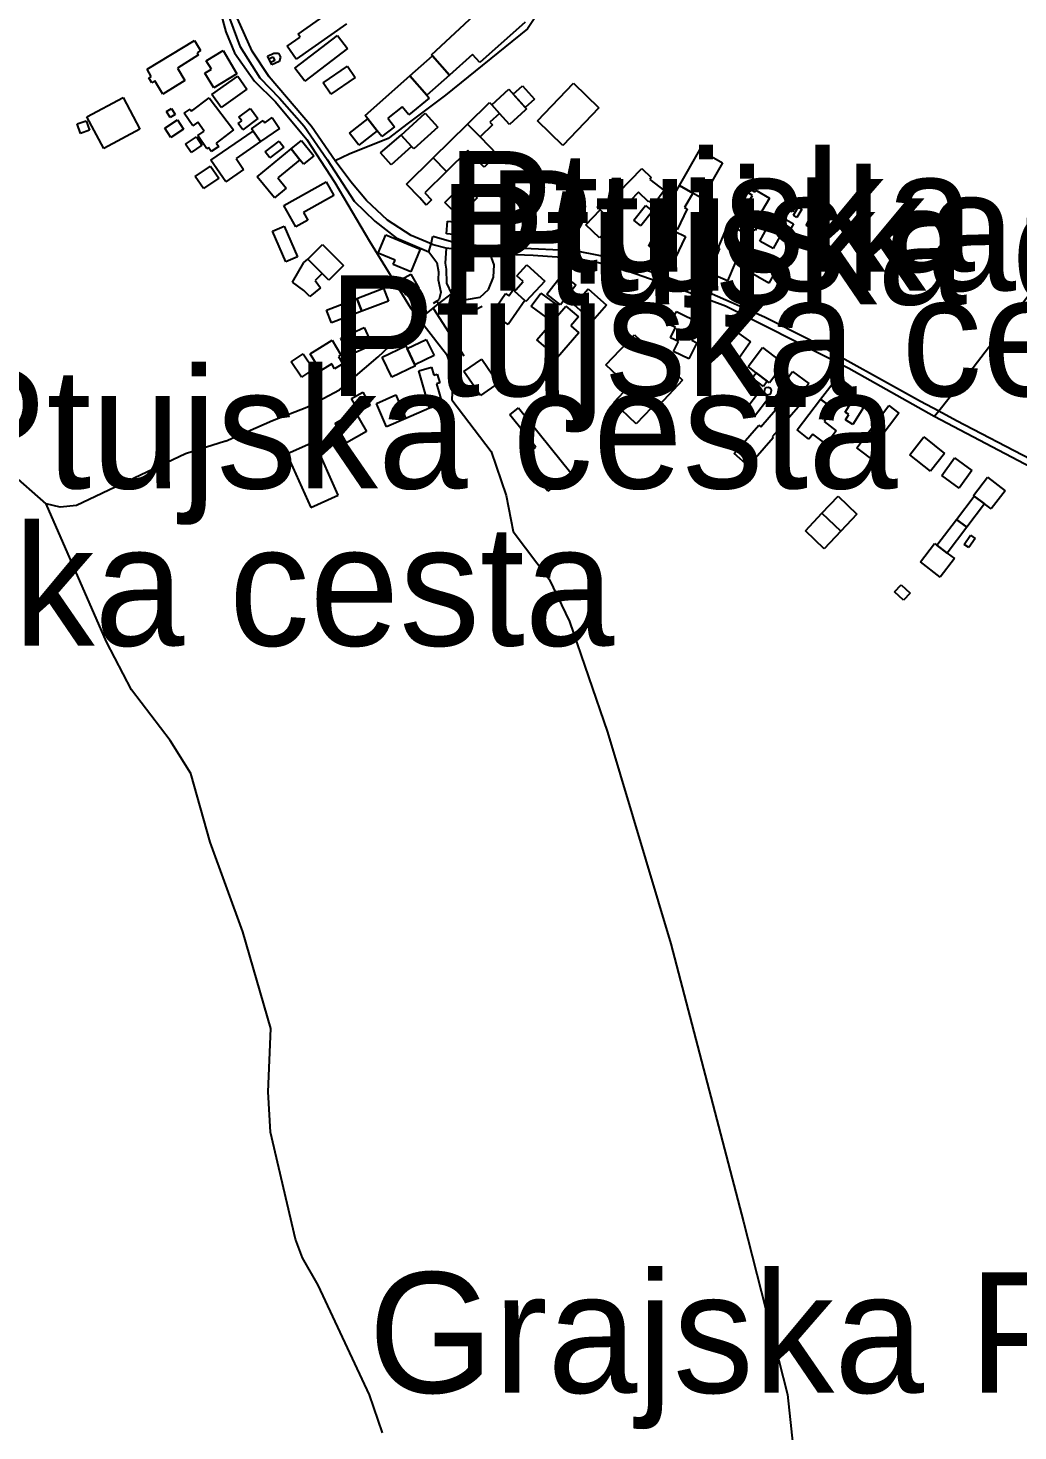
# Model space of a CAD drawing. Extents: x -8864 to 13231, y -7697 to 8949.
# Drawn here: x -344 to 165, y -4156 to -3434 of the extents above; entities that cross this region are included whole.
import ezdxf

# ---------------------------------------------------------------- set-up
doc = ezdxf.new("R2010")
doc.units = 0
for name, color, linetype in [('OSM_BUILDING_BARN', 9, 'CONTINUOUS'), ('OSM_BUILDING_FARM_AUXILIARY', 9, 'CONTINUOUS'), ('OSM_BUILDING_GARAGE', 9, 'CONTINUOUS'), ('OSM_BUILDING_HOUSE', 9, 'CONTINUOUS'), ('OSM_BUILDING_ROOF', 9, 'CONTINUOUS'), ('OSM_BUILDING_YES', 9, 'CONTINUOUS'), ('OSM_HIGHWAY_FOOTWAY', 8, 'CONTINUOUS'), ('OSM_HIGHWAY_RESIDENTIAL', 8, 'CONTINUOUS'), ('OSM_HIGHWAY_SECONDARY', 8, 'CONTINUOUS'), ('OSM_HIGHWAY_SERVICE', 8, 'CONTINUOUS'), ('OSM_HIGHWAY_TRACK', 8, 'CONTINUOUS'), ('OSM_HIGHWAY_UNCLASSIFIED', 8, 'CONTINUOUS'), ('OSM_LABELS', 8, 'CONTINUOUS'), ('OSM_WATERWAY_STREAM', 4, 'CONTINUOUS')]:
    doc.layers.add(name, color=color, linetype=linetype)

msp = doc.modelspace()

# ---------------------------------------------------------------- linework, layer by layer
at = {"layer": 'OSM_BUILDING_BARN'}
for p, q in [((-207.802473, -3564.809273), (-202.07506, -3554.79061)), ((-202.07506, -3554.79061), (-199.908138, -3552.978133)), ((-199.908138, -3552.978133), (-192.534478, -3560.383715)), ((-201.97552, -3569.056919), (-207.802473, -3564.809273)), ((-192.534478, -3560.383715), (-196.263421, -3564.064267)), ((-196.263421, -3564.064267), (-193.407372, -3567.744819)), ((-198.905075, -3572.281572), (-201.97552, -3569.056919)), ((-193.407372, -3567.744819), (-198.905075, -3572.281572)), ((-190.367555, -3579.231255), (-174.732025, -3573.226729)), ((-174.732025, -3573.226729), (-172.197569, -3579.853946)), ((-187.833099, -3585.847353), (-190.367555, -3579.231255)), ((-172.197569, -3579.853946), (-187.833099, -3585.847353)), ((41.255747, -3628.87979), (46.362945, -3623.008697)), ((46.362945, -3623.008697), (50.819301, -3626.411262)), ((50.819301, -3626.411262), (52.182242, -3624.576546)), ((51.791736, -3640.9222), (63.874433, -3625.110282)), ((52.182242, -3624.576546), (54.548245, -3626.633652)), ((63.874433, -3625.110282), (70.612565, -3630.269726)), ((-96.056672, -3633.116316), (-91.607973, -3629.53584)), ((-91.607973, -3629.53584), (-64.701385, -3663.027751)), ((33.055134, -3639.287635), (40.719759, -3630.492116)), ((40.229713, -3630.058456), (41.255747, -3628.87979)), ((40.719759, -3630.492116), (40.229713, -3630.058456)), ((46.676881, -3635.6738), (40.719759, -3630.492116)), ((40.719759, -3630.492116), (46.676881, -3635.6738)), ((54.548245, -3626.633652), (46.676881, -3635.6738)), ((70.612565, -3630.269726), (65.773361, -3636.607837)), ((-82.626349, -3649.840033), (-96.056672, -3633.116316)), ((19.372131, -3653.120284), (32.113327, -3638.475912)), ((32.113327, -3638.475912), (33.055134, -3639.287635)), ((46.676881, -3635.6738), (38.981628, -3644.524916)), ((65.773361, -3636.607837), (71.960192, -3641.344741)), ((39.548243, -3645.025293), (26.845332, -3659.625187)), ((38.981628, -3644.524916), (39.548243, -3645.025293)), ((57.909654, -3645.603506), (51.791736, -3640.9222)), ((59.900466, -3643.012665), (57.909654, -3645.603506)), ((66.707511, -3648.227707), (59.900466, -3643.012665)), ((71.960192, -3641.344741), (66.707511, -3648.227707)), ((82.496181, -3650.073543), (89.349168, -3641.055634)), ((89.349168, -3641.055634), (94.509964, -3644.980815)), ((94.509964, -3644.980815), (92.159275, -3648.072034)), ((-89.877498, -3655.666647), (-82.626349, -3649.840033)), ((26.845332, -3659.625187), (19.372131, -3653.120284)), ((92.243502, -3657.490244), (82.496181, -3650.073543)), ((92.159275, -3648.072034), (96.745799, -3651.563555)), ((96.745799, -3651.563555), (92.243502, -3657.490244)), ((-76.401234, -3672.434842), (-89.877498, -3655.666647)), ((-64.701385, -3663.027751), (-76.401234, -3672.434842))]:
    msp.add_line(p, q, dxfattribs=at)
at = {"layer": 'OSM_BUILDING_FARM_AUXILIARY'}
for p, q in [((-205.000023, -3437.246453), (-191.026055, -3427.394582)), ((-180.145502, -3431.84238), (-205.94183, -3450.044989)), ((-203.951018, -3438.725345), (-205.000023, -3437.246453)), ((-210.604924, -3443.417771), (-203.951018, -3438.725345)), ((-205.94183, -3450.044989), (-210.604924, -3443.417771))]:
    msp.add_line(p, q, dxfattribs=at)
at = {"layer": 'OSM_BUILDING_GARAGE'}
for p, q in [((-177.572761, -3624.810055), (-171.707523, -3621.518685)), ((-173.774904, -3631.592946), (-177.572761, -3624.810055)), ((-171.707523, -3621.518685), (-167.909666, -3628.301576)), ((-167.909666, -3628.301576), (-173.774904, -3631.592946))]:
    msp.add_line(p, q, dxfattribs=at)
at = {"layer": 'OSM_BUILDING_HOUSE'}
for p, q in [((-206.615643, -3454.692937), (-184.739683, -3437.835786)), ((-179.548259, -3444.574199), (-201.424218, -3461.431349)), ((-184.739683, -3437.835786), (-179.548259, -3444.574199)), ((-201.424218, -3461.431349), (-206.615643, -3454.692937)), ((-222.136318, -3482.758536), (-218.338462, -3480.123217)), ((-218.338462, -3480.123217), (-214.494664, -3485.660724)), ((-178.445655, -3488.140371), (-169.035241, -3480.70143)), ((-169.035241, -3480.70143), (-164.241978, -3486.872749)), ((-228.951021, -3485.860875), (-222.894358, -3481.668826)), ((-228.108754, -3487.0729), (-228.951021, -3485.860875)), ((-224.349182, -3492.499212), (-228.108754, -3487.0729)), ((-214.494664, -3485.660724), (-224.349182, -3492.499212)), ((-222.894358, -3481.668826), (-222.136318, -3482.758536)), ((-164.241978, -3486.872749), (-173.66005, -3494.278331)), ((-208.575827, -3496.235362), (-203.261891, -3491.88764)), ((-203.261891, -3491.88764), (-196.837694, -3499.749121)), ((-173.66005, -3494.278331), (-178.445655, -3488.140371)), ((-162.641672, -3498.325826), (-151.898945, -3489.152245)), ((-146.615636, -3495.001098), (-157.052085, -3504.508264)), ((-151.898945, -3489.152245), (-146.615636, -3495.001098)), ((-204.004617, -3501.828466), (-208.575827, -3496.235362)), ((-202.15163, -3504.096843), (-204.004617, -3501.828466)), ((-196.837694, -3499.749121), (-202.15163, -3504.096843)), ((-157.052085, -3504.508264), (-162.641672, -3498.325826)), ((-149.23432, -3514.393493), (-135.405834, -3500.816593)), ((-135.405834, -3500.816593), (-128.54519, -3507.855231)), ((-128.54519, -3507.855231), (-139.777963, -3518.885768)), ((-212.373683, -3525.346193), (-190.597264, -3513.125871)), ((-190.597264, -3513.125871), (-186.623298, -3520.208988)), ((-142.366019, -3521.432132), (-149.23432, -3514.393493)), ((-129.425742, -3523.87842), (-120.199094, -3514.371254)), ((-120.199094, -3514.371254), (-112.917317, -3521.498849)), ((-186.623298, -3520.208988), (-202.205229, -3528.960028)), ((-139.150092, -3525.212759), (-142.366019, -3521.432132)), ((-139.777963, -3518.885768), (-136.32467, -3522.432886)), ((-136.32467, -3522.432886), (-139.150092, -3525.212759)), ((-122.12865, -3530.994896), (-129.425742, -3523.87842)), ((-112.917317, -3521.498849), (-122.12865, -3530.994896)), ((-206.156225, -3536.421208), (-212.373683, -3525.346193)), ((-202.205229, -3528.960028), (-199.969394, -3532.951926)), ((-199.969394, -3532.951926), (-206.156225, -3536.421208)), ((-199.908138, -3552.978133), (-192.42728, -3545.472475)), ((-192.42728, -3545.472475), (-181.661582, -3556.280622)), ((-192.534478, -3560.383715), (-199.908138, -3552.978133)), ((-181.661582, -3556.280622), (-189.14244, -3563.786279)), ((-189.14244, -3563.786279), (-192.534478, -3560.383715)), ((-77.029105, -3571.069547), (-69.119456, -3560.895211)), ((-62.128644, -3566.343763), (-70.030636, -3576.518099)), ((-69.119456, -3560.895211), (-62.128644, -3566.343763)), ((-174.732025, -3573.226729), (-160.98011, -3567.94497)), ((-172.197569, -3579.853946), (-174.732025, -3573.226729)), ((-158.437996, -3574.572187), (-172.197569, -3579.853946)), ((-160.98011, -3567.94497), (-158.437996, -3574.572187)), ((-102.67995, -3577.240866), (-98.231251, -3570.735962)), ((-98.231251, -3570.735962), (-96.477805, -3571.936868)), ((-88.361419, -3574.271961), (-96.84534, -3586.692434)), ((-96.477805, -3571.936868), (-93.912721, -3568.189599)), ((-93.912721, -3568.189599), (-92.993885, -3568.81229)), ((-92.993885, -3568.81229), (-93.606442, -3569.490579)), ((-93.606442, -3569.490579), (-88.361419, -3574.271961)), ((-70.030636, -3576.518099), (-77.029105, -3571.069547)), ((-62.909655, -3576.429143), (-55.666162, -3568.300793)), ((-55.666162, -3568.300793), (-46.217463, -3576.718249)), ((-102.871374, -3582.567103), (-100.329261, -3578.842073)), ((-100.329261, -3578.842073), (-102.67995, -3577.240866)), ((-53.460955, -3584.846599), (-62.909655, -3576.429143)), ((-46.217463, -3576.718249), (-53.460955, -3584.846599)), ((-13.606433, -3586.881466), (-10.176111, -3579.909544)), ((-10.176111, -3579.909544), (1.937213, -3585.869592)), ((-96.84534, -3586.692434), (-102.871374, -3582.567103)), ((-10.81164, -3588.260283), (-13.606433, -3586.881466)), ((-13.338439, -3593.419727), (-10.81164, -3588.260283)), ((1.937213, -3585.869592), (-2.434916, -3594.776306)), ((10.980093, -3599.124027), (18.269527, -3588.74954)), ((18.269527, -3588.74954), (27.840738, -3595.476834)), ((-198.813192, -3601.648152), (-188.774906, -3595.55467)), ((-188.774906, -3595.55467), (-187.434936, -3594.742947)), ((-187.434936, -3594.742947), (-182.924982, -3602.215246)), ((-148.8285, -3599.023952), (-139.050551, -3594.298167)), ((-139.050551, -3594.298167), (-135.030643, -3602.615548)), ((-9.257275, -3595.432356), (-13.338439, -3593.419727)), ((-11.738133, -3600.480605), (-9.257275, -3595.432356)), ((0.168453, -3596.055047), (-3.897397, -3604.339069)), ((-2.434916, -3594.776306), (0.168453, -3596.055047)), ((27.840738, -3595.476834), (20.543647, -3605.85132)), ((-193.491599, -3610.46591), (-198.813192, -3601.648152)), ((-182.924982, -3602.215246), (-184.264951, -3603.026969)), ((-184.264951, -3603.026969), (-181.952547, -3606.840955)), ((-144.823906, -3607.341332), (-148.8285, -3599.023952)), ((-135.030643, -3602.615548), (-144.823906, -3607.341332)), ((-3.897397, -3604.339069), (-11.738133, -3600.480605)), ((20.543647, -3605.85132), (10.980093, -3599.124027)), ((26.531396, -3608.242011), (33.981627, -3598.501336)), ((33.981627, -3598.501336), (45.015319, -3606.95215)), ((-187.664645, -3606.929911), (-193.491599, -3610.46591)), ((-186.16388, -3609.398438), (-187.664645, -3606.929911)), ((-181.952547, -3606.840955), (-186.16388, -3609.398438)), ((-119.670764, -3610.755016), (-110.505372, -3604.461384)), ((-110.505372, -3604.461384), (-101.983166, -3616.892976)), ((30.7657, -3611.477784), (26.531396, -3608.242011)), ((45.015319, -3606.95215), (37.572745, -3616.692826)), ((-111.148557, -3623.186609), (-119.670764, -3610.755016)), ((-101.983166, -3616.892976), (-111.148557, -3623.186609)), ((36.447171, -3615.836625), (30.7657, -3611.477784)), ((37.572745, -3616.692826), (36.447171, -3615.836625)), ((42.503833, -3620.184346), (49.486989, -3610.832853)), ((49.486989, -3610.832853), (57.802457, -3617.059769)), ((57.802457, -3617.059769), (52.182242, -3624.576546)), ((63.874433, -3625.110282), (72.733546, -3613.52377)), ((72.733546, -3613.52377), (79.471678, -3618.683215)), ((-164.71671, -3627.256344), (-154.762651, -3622.897502)), ((-154.762651, -3622.897502), (-151.891288, -3629.480242)), ((43.223588, -3620.729201), (42.503833, -3620.184346)), ((46.362945, -3623.008697), (43.223588, -3620.729201)), ((50.819301, -3626.411262), (46.362945, -3623.008697)), ((52.182242, -3624.576546), (50.819301, -3626.411262)), ((70.612565, -3630.269726), (63.874433, -3625.110282)), ((79.471678, -3618.683215), (70.612565, -3630.269726)), ((-185.872915, -3637.452918), (-175.60492, -3631.570707)), ((-175.60492, -3631.570707), (-169.854536, -3641.644967)), ((-159.410431, -3639.38771), (-164.71671, -3627.256344)), ((-151.891288, -3629.480242), (-149.456372, -3635.028869)), ((89.349168, -3641.055634), (98.989291, -3628.357173)), ((104.150088, -3632.293474), (94.509964, -3644.980815)), ((98.989291, -3628.357173), (104.150088, -3632.293474)), ((-180.122531, -3647.516059), (-185.872915, -3637.452918)), ((-149.456372, -3635.028869), (-159.410431, -3639.38771)), ((-169.854536, -3641.644967), (-180.122531, -3647.516059)), ((94.509964, -3644.980815), (89.349168, -3641.055634)), ((109.77796, -3653.6429), (116.95254, -3644.536035)), ((116.95254, -3644.536035), (127.626354, -3652.964611)), ((120.459431, -3662.071475), (109.77796, -3653.6429)), ((127.626354, -3652.964611), (120.459431, -3662.071475)), ((126.240443, -3664.339852), (132.76418, -3655.321943)), ((132.76418, -3655.321943), (141.699862, -3661.804607)), ((135.176125, -3670.811396), (126.240443, -3664.339852)), ((141.699862, -3661.804607), (135.176125, -3670.811396)), ((142.595728, -3674.625382), (149.800935, -3665.218292)), ((149.800935, -3665.218292), (158.820844, -3672.190213)), ((64.586531, -3683.821203), (72.8484, -3675.070162)), ((72.8484, -3675.070162), (82.603378, -3684.288221)), ((133.805528, -3686.968019), (142.947948, -3674.914489)), ((142.947948, -3674.914489), (142.595728, -3674.625382)), ((142.947948, -3674.914489), (148.238914, -3678.961984)), ((148.238914, -3678.961984), (142.947948, -3674.914489)), ((158.820844, -3672.190213), (151.623294, -3681.586185)), ((148.238914, -3678.961984), (139.10415, -3691.015515)), ((151.623294, -3681.586185), (148.238914, -3678.961984)), ((74.349166, -3693.039262), (64.586531, -3683.821203)), ((82.603378, -3684.288221), (74.349166, -3693.039262)), ((139.10415, -3691.015515), (133.805528, -3686.968019))]:
    msp.add_line(p, q, dxfattribs=at)
at = {"layer": 'OSM_BUILDING_ROOF'}
for p, q in [((34.992347, -3620.117629), (34.877492, -3621.285176)), ((34.877492, -3621.285176), (35.467079, -3622.29705)), ((35.773358, -3619.250309), (34.992347, -3620.117629)), ((35.467079, -3622.29705), (36.539055, -3622.764069)), ((36.914246, -3618.994561), (35.773358, -3619.250309)), ((36.539055, -3622.764069), (37.679943, -3622.50832)), ((37.986222, -3619.461579), (36.914246, -3618.994561)), ((37.679943, -3622.50832), (38.453297, -3621.641)), ((38.575808, -3620.473453), (37.986222, -3619.461579)), ((38.453297, -3621.641), (38.575808, -3620.473453))]:
    msp.add_line(p, q, dxfattribs=at)
at = {"layer": 'OSM_BUILDING_YES'}
for p, q in [((-136.3017, -3447.743254), (-114.326199, -3427.383463)), ((-88.101082, -3430.96394), (-111.508435, -3451.77963)), ((-282.710598, -3455.271151), (-258.238926, -3440.459986)), ((-258.238926, -3440.459986), (-255.130196, -3445.64167)), ((-256.179201, -3447.887807), (-267.113352, -3454.659578)), ((-255.130196, -3445.64167), (-256.906613, -3446.709141)), ((-256.906613, -3446.709141), (-256.179201, -3447.887807)), ((-252.220548, -3450.89007), (-243.522232, -3445.675028)), ((-249.617179, -3455.248912), (-252.220548, -3450.89007)), ((-243.522232, -3445.675028), (-236.416565, -3457.617364)), ((-220.689151, -3448.543857), (-217.496195, -3446.95377)), ((-219.992367, -3449.944914), (-220.689151, -3448.543857)), ((-219.992367, -3449.944914), (-217.978584, -3448.910801)), ((-219.073531, -3451.801869), (-219.992367, -3449.944914)), ((-219.073531, -3451.801869), (-219.992367, -3449.944914)), ((-217.02912, -3450.756637), (-219.073531, -3451.801869)), ((-218.460973, -3453.047252), (-219.073531, -3451.801869)), ((-214.693745, -3451.179177), (-218.460973, -3453.047252)), ((-217.978584, -3448.910801), (-217.02912, -3450.756637)), ((-217.496195, -3446.95377), (-215.045965, -3446.95377)), ((-215.045965, -3446.95377), (-213.97399, -3449.066474)), ((-213.97399, -3449.066474), (-214.693745, -3451.179177)), ((-147.473217, -3458.618118), (-135.811654, -3448.288109)), ((-135.811654, -3448.288109), (-136.3017, -3447.743254)), ((-127.082709, -3458.206697), (-135.811654, -3448.288109)), ((-135.811654, -3448.288109), (-127.082709, -3458.206697)), ((-115.168466, -3447.643179), (-127.082709, -3458.206697)), ((-111.508435, -3451.77963), (-115.168466, -3447.643179)), ((-280.520705, -3458.929464), (-282.710598, -3455.271151)), ((-281.822389, -3459.730067), (-280.520705, -3458.929464)), ((-267.113352, -3454.659578), (-263.208298, -3461.008809)), ((-252.917333, -3457.228181), (-249.617179, -3455.248912)), ((-248.407378, -3464.800556), (-252.917333, -3457.228181)), ((-249.295586, -3468.292076), (-236.018403, -3458.884986)), ((-236.416565, -3457.617364), (-248.407378, -3464.800556)), ((-236.018403, -3458.884986), (-231.332338, -3465.567801)), ((-192.121001, -3462.254192), (-179.617171, -3453.614346)), ((-179.617171, -3453.614346), (-175.620234, -3459.429841)), ((-170.482408, -3479.022387), (-147.473217, -3458.618118)), ((-147.473217, -3458.618118), (-138.751929, -3468.547825)), ((-138.751929, -3468.547825), (-147.473217, -3458.618118)), ((-127.082709, -3458.206697), (-138.751929, -3468.547825)), ((-280.298653, -3462.243072), (-281.822389, -3459.730067)), ((-278.759602, -3461.275677), (-280.298653, -3462.243072)), ((-274.601868, -3468.058567), (-278.759602, -3461.275677)), ((-263.208298, -3461.008809), (-274.601868, -3468.058567)), ((-231.332338, -3465.567801), (-244.609522, -3474.952653)), ((-188.124064, -3468.069687), (-192.121001, -3462.254192)), ((-175.620234, -3459.429841), (-188.124064, -3468.069687)), ((-105.367546, -3473.629433), (-96.546718, -3465.57892)), ((-96.546718, -3465.57892), (-87.404298, -3475.697659)), ((-94.280255, -3468.080806), (-89.532935, -3463.766443)), ((-89.532935, -3463.766443), (-83.338447, -3470.61605)), ((-81.81471, -3481.780021), (-63.330788, -3462.398745)), ((-63.330788, -3462.398745), (-50.176116, -3475.030489)), ((-313.660065, -3479.667317), (-295.045974, -3469.704252)), ((-295.045974, -3469.704252), (-286.378286, -3486.038787)), ((-259.808604, -3476.820727), (-250.727439, -3469.904403)), ((-250.727439, -3469.904403), (-238.192982, -3486.461327)), ((-244.609522, -3474.952653), (-249.295586, -3468.292076)), ((-137.450245, -3470.071195), (-148.078117, -3478.711041)), ((-138.751929, -3468.547825), (-137.450245, -3470.071195)), ((-117.764178, -3483.492423), (-106.49312, -3472.439647)), ((-106.49312, -3472.439647), (-105.367546, -3473.629433)), ((-88.085768, -3474.941533), (-94.280255, -3468.080806)), ((-83.338447, -3470.61605), (-88.085768, -3474.941533)), ((-304.992377, -3496.001852), (-313.660065, -3479.667317)), ((-272.710597, -3476.943042), (-270.145512, -3475.364074)), ((-270.788697, -3480.100978), (-272.710597, -3476.943042)), ((-268.223613, -3478.52201), (-270.788697, -3480.100978)), ((-270.145512, -3475.364074), (-268.223613, -3478.52201)), ((-263.644746, -3477.899318), (-260.597272, -3475.775495)), ((-259.211361, -3484.293026), (-263.644746, -3477.899318)), ((-260.597272, -3475.775495), (-259.808604, -3476.820727)), ((-235.390531, -3479.83411), (-229.517636, -3475.408552)), ((-233.92805, -3481.791141), (-235.390531, -3479.83411)), ((-225.650867, -3480.556877), (-233.384405, -3486.394611)), ((-229.517636, -3475.408552), (-225.650867, -3480.556877)), ((-169.035241, -3480.70143), (-170.482408, -3479.022387)), ((-164.241978, -3486.872749), (-169.035241, -3480.70143)), ((-151.393585, -3474.56347), (-158.767246, -3480.445682)), ((-158.767246, -3480.445682), (-155.329267, -3484.804523)), ((-151.898945, -3489.152245), (-139.563568, -3477.932677)), ((-148.078117, -3478.711041), (-151.393585, -3474.56347)), ((-139.563568, -3477.932677), (-133.124058, -3485.049152)), ((-101.401236, -3478.010513), (-106.232783, -3482.424952)), ((-101.401236, -3478.010513), (-105.367546, -3473.629433)), ((-105.367546, -3473.629433), (-101.401236, -3478.010513)), ((-96.225125, -3483.737052), (-101.401236, -3478.010513)), ((-88.093425, -3476.32035), (-96.225125, -3483.737052)), ((-87.404298, -3475.697659), (-88.093425, -3476.32035)), ((-50.176116, -3475.030489), (-68.667695, -3494.422884)), ((-318.69835, -3483.392348), (-314.073541, -3481.724424)), ((-316.929591, -3488.307163), (-318.69835, -3483.392348)), ((-312.312439, -3486.62812), (-316.929591, -3488.307163)), ((-314.073541, -3481.724424), (-312.312439, -3486.62812)), ((-286.378286, -3486.038787), (-304.992377, -3496.001852)), ((-273.575834, -3485.605127), (-266.952556, -3481.324122)), ((-270.528361, -3490.34203), (-273.575834, -3485.605127)), ((-263.905083, -3486.072145), (-270.528361, -3490.34203)), ((-266.952556, -3481.324122), (-263.905083, -3486.072145)), ((-256.48548, -3482.402713), (-259.211361, -3484.293026)), ((-256.493137, -3489.319037), (-253.27721, -3487.150736)), ((-253.27721, -3487.150736), (-256.48548, -3482.402713)), ((-249.800946, -3502.117573), (-228.108754, -3487.0729)), ((-238.192982, -3486.461327), (-247.090379, -3493.233099)), ((-235.788694, -3483.192197), (-233.92805, -3481.791141)), ((-233.384405, -3486.394611), (-235.788694, -3483.192197)), ((-228.108754, -3487.0729), (-224.349182, -3492.499212)), ((-161.830033, -3489.930609), (-164.241978, -3486.872749)), ((-155.329267, -3484.804523), (-161.830033, -3489.930609)), ((-133.124058, -3485.049152), (-145.459434, -3496.279839)), ((-135.405834, -3500.816593), (-117.764178, -3483.492423)), ((-117.764178, -3483.492423), (-111.339982, -3490.075163)), ((-111.339982, -3490.075163), (-117.764178, -3483.492423)), ((-104.938756, -3483.78153), (-111.339982, -3490.075163)), ((-106.232783, -3482.424952), (-104.938756, -3483.78153)), ((-68.667695, -3494.422884), (-81.81471, -3481.780021)), ((-262.924991, -3493.811312), (-257.289462, -3490.030685)), ((-260.068941, -3498.103436), (-262.924991, -3493.811312)), ((-254.425755, -3494.30057), (-260.068941, -3498.103436)), ((-257.289462, -3490.030685), (-254.425755, -3494.30057)), ((-251.952554, -3496.135286), (-256.493137, -3489.319037)), ((-245.758067, -3495.045576), (-249.785632, -3497.569701)), ((-247.090379, -3493.233099), (-245.758067, -3495.045576)), ((-224.349182, -3492.499212), (-236.914268, -3501.216894)), ((-221.921923, -3497.714254), (-214.632489, -3492.265703)), ((-214.632489, -3492.265703), (-212.297114, -3495.39028)), ((-146.615636, -3495.001098), (-151.898945, -3489.152245)), ((-145.459434, -3496.279839), (-146.615636, -3495.001098)), ((-111.339982, -3490.075163), (-102.557439, -3499.093071)), ((-251.026061, -3495.523714), (-251.952554, -3496.135286)), ((-249.785632, -3497.569701), (-251.026061, -3495.523714)), ((-242.166949, -3513.125871), (-249.800946, -3502.117573)), ((-236.914268, -3501.216894), (-233.047499, -3506.79888)), ((-226.064343, -3510.546149), (-208.575827, -3496.235362)), ((-219.586548, -3500.838831), (-221.921923, -3497.714254)), ((-212.297114, -3495.39028), (-219.586548, -3500.838831)), ((-204.004617, -3501.828466), (-215.459442, -3511.213318)), ((-208.575827, -3496.235362), (-204.004617, -3501.828466)), ((-128.54519, -3507.855231), (-135.405834, -3500.816593)), ((-117.641667, -3497.13604), (-128.54519, -3507.855231)), ((-109.295571, -3505.709169), (-117.641667, -3497.13604)), ((-102.557439, -3499.093071), (-109.295571, -3505.709169)), ((-8.698316, -3515.160738), (1.830016, -3496.757978)), ((1.830016, -3496.757978), (13.430323, -3503.451912)), ((-257.863734, -3510.446073), (-250.053626, -3505.108717)), ((-250.053626, -3505.108717), (-245.819323, -3511.302274)), ((-233.047499, -3506.79888), (-242.166949, -3513.125871)), ((-45.650847, -3524.423275), (-28.177645, -3506.276263)), ((-28.177645, -3506.276263), (-23.292499, -3511.002048)), ((13.430323, -3503.451912), (2.894334, -3521.843553)), ((-253.621774, -3516.65075), (-257.863734, -3510.446073)), ((-245.819323, -3511.302274), (-253.621774, -3516.65075)), ((-217.166946, -3521.432132), (-226.064343, -3510.546149)), ((-211.140911, -3516.495077), (-217.166946, -3521.432132)), ((-215.459442, -3511.213318), (-211.140911, -3516.495077)), ((-23.292499, -3511.002048), (-24.058196, -3511.947205)), ((-24.058196, -3511.947205), (-16.584994, -3517.651504)), ((-19.724351, -3534.40858), (-8.698316, -3515.160738)), ((-1.875957, -3519.085919), (-8.698316, -3515.160738)), ((-8.698316, -3515.160738), (-1.875957, -3519.085919)), ((26.156205, -3518.574422), (27.281779, -3516.717467)), ((27.281779, -3516.717467), (30.00766, -3518.39651)), ((-51.018382, -3526.191275), (-47.542119, -3522.588559)), ((-47.542119, -3522.588559), (-45.650847, -3524.423275)), ((-29.800922, -3518.563303), (-42.18224, -3531.317361)), ((-24.716695, -3523.544836), (-29.800922, -3518.563303)), ((-24.287905, -3523.077817), (-24.716695, -3523.544836)), ((-21.998471, -3524.812458), (-24.287905, -3523.077817)), ((-16.584994, -3517.651504), (-21.998471, -3524.812458)), ((-1.875957, -3519.085919), (-6.079633, -3526.435904)), ((2.894334, -3521.843553), (-1.875957, -3519.085919)), ((24.24962, -3527.82584), (28.882086, -3520.242346)), ((28.882086, -3520.242346), (26.156205, -3518.574422)), ((30.00766, -3518.39651), (30.597247, -3517.417995)), ((30.597247, -3517.417995), (37.656972, -3521.621163)), ((37.656972, -3521.621163), (31.439513, -3532.117964)), ((45.099546, -3526.102319), (46.347631, -3523.956257)), ((46.347631, -3523.956257), (50.658505, -3526.491501)), ((-56.891277, -3535.331498), (-49.525273, -3527.636809)), ((-49.525273, -3527.636809), (-51.018382, -3526.191275)), ((-42.542118, -3534.364102), (-49.525273, -3527.636809)), ((-49.525273, -3527.636809), (-42.542118, -3534.364102)), ((-32.235838, -3532.929687), (-26.202147, -3525.357313)), ((-22.611029, -3528.2595), (-28.64472, -3535.820755)), ((-26.202147, -3525.357313), (-22.611029, -3528.2595)), ((-4.846861, -3527.058595), (-9.885147, -3537.888981)), ((-6.079633, -3526.435904), (-4.846861, -3527.058595)), ((19.52527, -3531.906694), (22.534459, -3526.825086)), ((22.534459, -3526.825086), (24.24962, -3527.82584)), ((24.24962, -3527.82584), (25.298625, -3528.470771)), ((25.298625, -3528.470771), (24.24962, -3527.82584)), ((25.298625, -3528.470771), (31.439513, -3532.117964)), ((31.439513, -3532.117964), (25.298625, -3528.470771)), ((39.341505, -3534.030517), (41.539055, -3530.060858)), ((41.539055, -3530.060858), (49.954064, -3534.742165)), ((49.402762, -3528.637563), (45.099546, -3526.102319)), ((50.658505, -3526.491501), (49.402762, -3528.637563)), ((49.900465, -3530.405562), (52.38898, -3526.257992)), ((51.661568, -3531.473034), (49.900465, -3530.405562)), ((54.150083, -3527.325463), (51.661568, -3531.473034)), ((52.38898, -3526.257992), (54.150083, -3527.325463)), ((-218.085782, -3538.633987), (-212.136317, -3536.009787)), ((-212.136317, -3536.009787), (-205.260359, -3551.732749)), ((-128.667702, -3539.946087), (-128.070458, -3533.51902)), ((-128.070458, -3533.51902), (-116.286383, -3534.597611)), ((-116.286383, -3534.597611), (-116.87597, -3541.024678)), ((-49.915779, -3542.06991), (-56.891277, -3535.331498)), ((-42.542118, -3534.364102), (-49.915779, -3542.06991)), ((-40.857585, -3532.618342), (-42.542118, -3534.364102)), ((-42.18224, -3531.317361), (-40.857585, -3532.618342)), ((-28.64472, -3535.820755), (-32.235838, -3532.929687)), ((-24.548242, -3546.273079), (-19.073509, -3534.764404)), ((-19.073509, -3534.764404), (-19.724351, -3534.40858)), ((-11.255744, -3538.511673), (-19.073509, -3534.764404)), ((-19.073509, -3534.764404), (-11.255744, -3538.511673)), ((-10.758041, -3537.46644), (-11.255744, -3538.511673)), ((-9.885147, -3537.888981), (-10.758041, -3537.46644)), ((11.263401, -3547.307191), (16.21746, -3535.565007)), ((16.21746, -3535.565007), (26.998472, -3540.135119)), ((22.297093, -3533.552379), (19.52527, -3531.906694)), ((30.229712, -3538.289283), (22.297093, -3533.552379)), ((33.238901, -3533.196555), (30.229712, -3538.289283)), ((31.439513, -3532.117964), (33.238901, -3533.196555)), ((32.634001, -3543.682237), (38.2925, -3533.441184)), ((38.2925, -3533.441184), (39.341505, -3534.030517)), ((45.260342, -3537.010541), (39.45636, -3547.485103)), ((47.886682, -3538.478314), (45.260342, -3537.010541)), ((49.954064, -3534.742165), (47.886682, -3538.478314)), ((56.485458, -3535.653963), (57.480864, -3533.619096)), ((64.349165, -3539.568024), (56.485458, -3535.653963)), ((57.480864, -3533.619096), (65.352228, -3537.533157)), ((65.352228, -3537.533157), (64.349165, -3539.568024)), ((-211.209824, -3554.35695), (-218.085782, -3538.633987)), ((-163.820845, -3549.898033), (-159.89282, -3540.457584)), ((-159.89282, -3540.457584), (-142.128653, -3547.852046)), ((-116.87597, -3541.024678), (-128.667702, -3539.946087)), ((-11.255744, -3538.511673), (-5.551302, -3541.258187)), ((-5.551302, -3541.258187), (-11.033692, -3552.755743)), ((26.998472, -3540.135119), (20.635531, -3555.246509)), ((39.45636, -3547.485103), (32.634001, -3543.682237)), ((-205.260359, -3551.732749), (-211.209824, -3554.35695)), ((-155.099558, -3553.534107), (-163.820845, -3549.898033)), ((-142.128653, -3547.852046), (-146.983171, -3559.527514)), ((-11.033692, -3552.755743), (-24.548242, -3546.273079)), ((6.66922, -3560.183564), (11.960185, -3547.596298)), ((11.960185, -3547.596298), (11.263401, -3547.307191)), ((25.94181, -3558.893703), (31.248089, -3549.53109)), ((31.248089, -3549.53109), (42.549775, -3555.980396)), ((-156.026051, -3555.758006), (-155.099558, -3553.534107)), ((-146.983171, -3559.527514), (-156.026051, -3555.758006)), ((-92.419612, -3561.506783), (-87.274129, -3555.869201)), ((-87.274129, -3555.869201), (-78.055139, -3564.286657)), ((19.938746, -3554.957402), (16.056663, -3564.164342)), ((20.635531, -3555.246509), (19.938746, -3554.957402)), ((37.251153, -3565.343008), (25.94181, -3558.893703)), ((42.549775, -3555.980396), (37.251153, -3565.343008)), ((-153.529879, -3564.397852), (-147.006142, -3560.661702)), ((-149.425744, -3571.581044), (-153.529879, -3564.397852)), ((-147.006142, -3560.661702), (-142.89435, -3567.856014)), ((-92.993885, -3568.81229), (-89.096488, -3564.542405)), ((-89.096488, -3564.542405), (-92.419612, -3561.506783)), ((-78.055139, -3564.286657), (-87.710576, -3574.872414)), ((16.056663, -3564.164342), (6.66922, -3560.183564)), ((-142.89435, -3567.856014), (-149.425744, -3571.581044)), ((-93.606442, -3569.490579), (-92.993885, -3568.81229)), ((-88.361419, -3574.271961), (-93.606442, -3569.490579)), ((-87.710576, -3574.872414), (-88.361419, -3574.271961)), ((-84.992352, -3577.118551), (-80.107206, -3570.457975)), ((-80.107206, -3570.457975), (-72.404296, -3576.106677)), ((-77.297099, -3582.778373), (-84.992352, -3577.118551)), ((-82.059733, -3594.598394), (-67.166929, -3577.240866)), ((-72.404296, -3576.106677), (-77.297099, -3582.778373)), ((-67.166929, -3577.240866), (-60.765703, -3582.733895)), ((-182.924982, -3593.608759), (-170.895884, -3588.204685)), ((-170.895884, -3588.204685), (-166.898946, -3597.189235)), ((-60.765703, -3582.733895), (-64.701385, -3587.326245)), ((-64.701385, -3587.326245), (-60.543651, -3590.895603)), ((-178.928044, -3602.582189), (-182.924982, -3593.608759)), ((-71.500774, -3603.6719), (-82.059733, -3594.598394)), ((-60.543651, -3590.895603), (-71.500774, -3603.6719)), ((-46.569684, -3607.463647), (-31.944873, -3591.929715)), ((-31.944873, -3591.929715), (-7.09801, -3615.358486)), ((-208.483943, -3605.784603), (-202.30477, -3601.69263)), ((-202.30477, -3601.69263), (-197.067403, -3609.598589)), ((-166.898946, -3597.189235), (-178.928044, -3602.582189)), ((-161.638609, -3603.43839), (-149.525284, -3597.578418)), ((-156.661579, -3613.757279), (-161.638609, -3603.43839)), ((-149.525284, -3597.578418), (-148.8285, -3599.023952)), ((-148.8285, -3599.023952), (-144.823906, -3607.341332)), ((-203.246577, -3613.690563), (-208.483943, -3605.784603)), ((-197.067403, -3609.598589), (-203.246577, -3613.690563)), ((-144.548255, -3607.897307), (-156.661579, -3613.757279)), ((-144.823906, -3607.341332), (-144.548255, -3607.897307)), ((-142.848408, -3610.421432), (-136.286386, -3608.531118)), ((-138.996952, -3623.775942), (-142.848408, -3610.421432)), ((-136.286386, -3608.531118), (-135.099555, -3612.64533)), ((-34.747324, -3618.605378), (-46.569684, -3607.463647)), ((-135.099555, -3612.64533), (-133.430336, -3612.156073)), ((-132.113338, -3616.703945), (-133.790214, -3617.182083)), ((-133.790214, -3617.182083), (-130.74274, -3627.745601)), ((-133.430336, -3612.156073), (-132.113338, -3616.703945)), ((-7.09801, -3615.358486), (-21.72282, -3630.892418)), ((28.74426, -3614.124223), (30.7657, -3611.477784)), ((34.425731, -3618.471944), (28.74426, -3614.124223)), ((30.7657, -3611.477784), (36.447171, -3615.836625)), ((36.447171, -3615.836625), (34.425731, -3618.471944)), ((-151.891288, -3629.480242), (-138.996952, -3623.775942)), ((-138.996952, -3623.775942), (-137.304762, -3629.635915)), ((-137.304762, -3629.635915), (-138.996952, -3623.775942)), ((-42.526804, -3626.867161), (-34.747324, -3618.605378)), ((-34.747324, -3618.605378), (-23.177644, -3629.513601)), ((-23.177644, -3629.513601), (-34.747324, -3618.605378)), ((25.199084, -3630.41428), (32.565088, -3620.773679)), ((37.243496, -3624.354156), (29.877492, -3633.983637)), ((32.565088, -3620.773679), (37.243496, -3624.354156)), ((38.346099, -3626.333426), (43.223588, -3620.729201)), ((46.362945, -3623.008697), (41.255747, -3628.87979)), ((43.223588, -3620.729201), (46.362945, -3623.008697)), ((-149.456372, -3635.028869), (-151.891288, -3629.480242)), ((-137.304762, -3629.635915), (-149.456372, -3635.028869)), ((-130.74274, -3627.745601), (-137.304762, -3629.635915)), ((-30.949467, -3637.775384), (-42.526804, -3626.867161)), ((-23.177644, -3629.513601), (-30.949467, -3637.775384)), ((-21.72282, -3630.892418), (-23.177644, -3629.513601)), ((29.877492, -3633.983637), (25.199084, -3630.41428)), ((41.255747, -3628.87979), (38.346099, -3626.333426)), ((76.493117, -3631.793097), (80.290974, -3625.732973)), ((78.392045, -3632.994002), (76.493117, -3631.793097)), ((80.290974, -3625.732973), (85.995415, -3629.31345)), ((85.995415, -3629.31345), (80.45177, -3638.164566)), ((76.6386, -3635.784994), (78.392045, -3632.994002)), ((80.45177, -3638.164566), (76.6386, -3635.784994)), ((-196.531415, -3647.026802), (-210.68915, -3653.298195)), ((-210.68915, -3653.298195), (-198.491599, -3680.830059)), ((-184.341521, -3674.547546), (-196.531415, -3647.026802)), ((-198.491599, -3680.830059), (-184.341521, -3674.547546)), ((56.041354, -3692.883589), (64.586531, -3683.821203)), ((64.586531, -3683.821203), (74.349166, -3693.039262)), ((123.767242, -3700.222454), (133.805528, -3686.968019)), ((133.805528, -3686.968019), (139.10415, -3691.015515)), ((65.803989, -3702.101649), (56.041354, -3692.883589)), ((74.349166, -3693.039262), (65.803989, -3702.101649)), ((139.10415, -3691.015515), (129.05055, -3704.25883)), ((137.787151, -3699.87775), (141.04902, -3695.118607)), ((143.399709, -3696.742053), (140.137841, -3701.501196)), ((141.04902, -3695.118607), (143.399709, -3696.742053)), ((115.275664, -3708.795583), (122.565098, -3699.299537)), ((122.565098, -3699.299537), (123.767242, -3700.222454)), ((123.767242, -3700.222454), (129.05055, -3704.25883)), ((129.05055, -3704.25883), (123.767242, -3700.222454)), ((129.05055, -3704.25883), (132.802465, -3707.138779)), ((140.137841, -3701.501196), (137.787151, -3699.87775)), ((125.497717, -3716.679304), (115.275664, -3708.795583)), ((132.802465, -3707.138779), (125.497717, -3716.679304)), ((101.960195, -3724.251678), (105.428802, -3720.571126)), ((106.546719, -3728.58828), (101.960195, -3724.251678)), ((105.428802, -3720.571126), (110.015326, -3724.896609)), ((110.015326, -3724.896609), (106.546719, -3728.58828))]:
    msp.add_line(p, q, dxfattribs=at)
at = {"layer": 'OSM_HIGHWAY_FOOTWAY'}
for p, q in [((-241.807071, -3424.859338), (-234.93877, -3443.428891)), ((-234.93877, -3443.428891), (-224.70906, -3459.66335)), ((-224.70906, -3459.66335), (-214.624832, -3470.19351)), ((-214.624832, -3470.19351), (-201.914264, -3484.515416)), ((-201.914264, -3484.515416), (-190.076591, -3501.628315)), ((-190.076591, -3501.628315), (-176.194506, -3523.122295)), ((-176.194506, -3523.122295), (-165.528349, -3533.496781)), ((-165.528349, -3533.496781), (-154.571227, -3541.980954)), ((-154.571227, -3541.980954), (-137.618698, -3549.297581)), ((-137.618698, -3549.297581), (-136.539066, -3545.072173)), ((-136.539066, -3545.072173), (-135.566631, -3541.247068)), ((-135.566631, -3541.247068), (-124.173061, -3544.471721)), ((-124.173061, -3544.471721), (-107.947944, -3546.517707)), ((-137.618698, -3549.297581), (-133.667702, -3554.701654)), ((-107.947944, -3546.517707), (-92.603379, -3547.251594)), ((-92.603379, -3547.251594), (-62.649318, -3548.563694)), ((-62.649318, -3548.563694), (-49.494646, -3551.199014)), ((-49.494646, -3551.199014), (-27.136297, -3558.215414)), ((-133.667702, -3554.701654), (-132.794808, -3559.527514)), ((-132.794808, -3559.527514), (-132.94029, -3563.619487)), ((-27.136297, -3558.215414), (2.235835, -3568.300793)), ((-132.94029, -3563.619487), (-131.477809, -3570.057673)), ((-133.637074, -3574.538829), (-135.421148, -3575.906526)), ((-132.358361, -3573.571433), (-133.637074, -3574.538829)), ((-133.637074, -3574.538829), (-132.672296, -3576.062199)), ((-131.477809, -3570.057673), (-132.358361, -3573.571433)), ((2.235835, -3568.300793), (34.969376, -3582.63382)), ((-132.672296, -3576.062199), (-130.451775, -3579.56484)), ((-130.451775, -3579.56484), (-126.799401, -3577.663406)), ((-126.799401, -3577.663406), (-124.464026, -3577.663406)), ((-124.464026, -3577.663406), (-119.640136, -3579.853946)), ((-119.640136, -3579.853946), (-114.234316, -3579.264613)), ((-114.234316, -3579.264613), (-110.290977, -3577.218627)), ((34.969376, -3582.63382), (57.764172, -3594.186972)), ((57.764172, -3594.186972), (115.336919, -3626.055438)), ((115.336919, -3626.055438), (124.724363, -3631.125927)), ((124.724363, -3631.125927), (133.751929, -3636.007384)), ((133.751929, -3636.007384), (172.036772, -3655.889037))]:
    msp.add_line(p, q, dxfattribs=at)
at = {"layer": 'OSM_HIGHWAY_RESIDENTIAL'}
for p, q in [((-128.836155, -3547.407267), (-129.264945, -3555.135314)), ((-104.012263, -3555.947037), (-106.156214, -3550.298335)), ((-129.264945, -3555.135314), (-128.828498, -3558.08198)), ((-128.828498, -3558.08198), (-128.644731, -3565.287411)), ((-104.387454, -3562.196192), (-104.012263, -3555.947037)), ((-128.644731, -3565.287411), (-125.957135, -3570.769321)), ((-106.921911, -3568.567661), (-104.387454, -3562.196192)), ((140.735084, -3611.055243), (177.411964, -3563.141349)), ((-132.672296, -3576.062199), (-125.957135, -3570.769321)), ((-125.957135, -3570.769321), (-118.261881, -3573.738225)), ((-118.261881, -3573.738225), (-111.301697, -3572.570679)), ((-111.301697, -3572.570679), (-106.921911, -3568.567661)), ((-140.000015, -3581.855455), (-135.444119, -3578.252739)), ((-135.444119, -3578.252739), (-132.672296, -3576.062199)), ((-152.274136, -3592.474571), (-145.558975, -3586.647956)), ((-145.558975, -3586.647956), (-140.000015, -3581.855455)), ((-163.805531, -3603.338315), (-152.274136, -3592.474571)), ((-183.614109, -3620.295541), (-163.805531, -3603.338315)), ((124.724363, -3631.125927), (140.735084, -3611.055243)), ((-200.558981, -3629.124418), (-183.614109, -3620.295541)), ((-218.162352, -3636.074101), (-200.558981, -3629.124418)), ((122.388987, -3634.050354), (124.724363, -3631.125927)), ((-242.373687, -3646.637619), (-218.162352, -3636.074101))]:
    msp.add_line(p, q, dxfattribs=at)
at = {"layer": 'OSM_HIGHWAY_SECONDARY'}
for p, q in [((-228.637085, -3445.908538), (-236.140914, -3429.051387)), ((-219.793286, -3459.074017), (-228.637085, -3445.908538)), ((-197.993896, -3484.793404), (-219.793286, -3459.074017)), ((-185.918857, -3502.306605), (-197.993896, -3484.793404)), ((-177.909667, -3513.214827), (-185.918857, -3502.306605)), ((-169.839222, -3522.810949), (-177.909667, -3513.214827)), ((-158.966327, -3532.974165), (-169.839222, -3522.810949)), ((-146.738148, -3540.869005), (-158.966327, -3532.974165)), ((-136.539066, -3545.072173), (-146.738148, -3540.869005)), ((-135.398177, -3545.539192), (-136.539066, -3545.072173)), ((-128.836155, -3547.407267), (-135.398177, -3545.539192)), ((-106.156214, -3550.298335), (-128.836155, -3547.407267)), ((-83.935691, -3551.187894), (-106.156214, -3550.298335)), ((-61.944877, -3552.577831), (-83.935691, -3551.187894)), ((-50.428796, -3554.835088), (-61.944877, -3552.577831)), ((-38.476268, -3558.204294), (-50.428796, -3554.835088)), ((-2.611026, -3570.613648), (-38.476268, -3558.204294)), ((14.984688, -3577.129671), (-2.611026, -3570.613648)), ((36.003067, -3587.748786), (14.984688, -3577.129671)), ((78.338447, -3609.298363), (36.003067, -3587.748786)), ((122.388987, -3634.050354), (78.338447, -3609.298363)), ((175.474751, -3661.9714), (122.388987, -3634.050354))]:
    msp.add_line(p, q, dxfattribs=at)
at = {"layer": 'OSM_HIGHWAY_SERVICE'}
msp.add_line((-135.444119, -3578.252739), (-119.640136, -3602.826818), dxfattribs=at)
at = {"layer": 'OSM_HIGHWAY_TRACK'}
for p, q in [((-83.499243, -3429.340494), (-86.96785, -3434.422102)), ((-86.96785, -3434.422102), (-129.096492, -3468.6479)), ((-129.096492, -3468.6479), (-148.307826, -3483.025404)), ((-148.307826, -3483.025404), (-158.713647, -3490.964722)), ((-158.713647, -3490.964722), (-178.667707, -3498.89292)), ((-178.667707, -3498.89292), (-185.918857, -3502.306605)), ((-303.560523, -3750.037782), (-334.617188, -3678.973104)), ((-290.643217, -3774.61186), (-303.560523, -3750.037782)), ((-270.804011, -3800.842744), (-290.643217, -3774.61186)), ((-260.252709, -3817.777731), (-270.804011, -3800.842744)), ((-250.237394, -3853.104359), (-260.252709, -3817.777731)), ((-233.346121, -3899.183537), (-250.237394, -3853.104359)), ((-218.981647, -3949.0767), (-233.346121, -3899.183537)), ((-220.39053, -3981.667933), (-218.981647, -3949.0767)), ((-219.119473, -4002.428026), (-220.39053, -3981.667933)), ((-206.378277, -4057.436156), (-219.119473, -4002.428026)), ((-202.741217, -4067.087876), (-206.378277, -4057.436156)), ((-194.732028, -4081.109556), (-202.741217, -4067.087876)), ((-168.307829, -4137.540981), (-194.732028, -4081.109556)), ((-161.607981, -4157.233603), (-168.307829, -4137.540981))]:
    msp.add_line(p, q, dxfattribs=at)
at = {"layer": 'OSM_HIGHWAY_UNCLASSIFIED'}
for p, q in [((-242.373687, -3646.637619), (-262.886706, -3653.275956)), ((-262.886706, -3653.275956), (-319.012286, -3679.807066)), ((-334.617188, -3678.973104), (-353.231279, -3662.494016)), ((-327.38901, -3680.674386), (-334.617188, -3678.973104)), ((-319.012286, -3679.807066), (-327.38901, -3680.674386))]:
    msp.add_line(p, q, dxfattribs=at)
at = {"layer": 'OSM_WATERWAY_STREAM'}
for p, q in [((-248.728971, -3411.304677), (-242.189919, -3435.978831)), ((-242.189919, -3435.978831), (-237.679965, -3446.820336)), ((-237.679965, -3446.820336), (-227.358371, -3461.42023)), ((-227.358371, -3461.42023), (-216.554388, -3472.050465)), ((-216.554388, -3472.050465), (-200.421155, -3491.431741)), ((-200.421155, -3491.431741), (-186.041368, -3513.526173)), ((-186.041368, -3513.526173), (-168.307829, -3543.659998)), ((-168.307829, -3543.659998), (-147.082711, -3578.108186)), ((-147.082711, -3578.108186), (-132.404302, -3597.100279)), ((-132.404302, -3597.100279), (-128.644731, -3601.937259)), ((-128.644731, -3601.937259), (-125.245037, -3611.310991)), ((-125.245037, -3611.310991), (-125.826966, -3625.488344)), ((-125.826966, -3625.488344), (-105.589598, -3652.030573)), ((-105.589598, -3652.030573), (-97.840746, -3674.66986)), ((-97.840746, -3674.66986), (-94.272598, -3693.217174)), ((-94.272598, -3693.217174), (-75.735077, -3717.746775)), ((-75.735077, -3717.746775), (-65.268001, -3739.474264)), ((-65.268001, -3739.474264), (-45.758045, -3796.406066)), ((-45.758045, -3796.406066), (-13.246556, -3905.388214)), ((-13.246556, -3905.388214), (24.142422, -4048.529443)), ((24.142422, -4048.529443), (46.898933, -4137.452026)), ((46.898933, -4137.452026), (53.943344, -4202.512177))]:
    msp.add_line(p, q, dxfattribs=at)

# ---------------------------------------------------------------- texts
at = {"layer": 'OSM_LABELS'}
for s, p in [('Ptujska cesta', (-128.795426, -3559.378715)), ('Ptujska cesta', (-107.689477, -3569.269198)), ('Ptujska cesta', (-132.982532, -3576.307375)), ('Ptujska cesta', (-189.662016, -3623.446715)), ('Ptujska cesta', (-389.812492, -3671.028774)), ('Ptujska cesta', (-535.643244, -3751.972573)), ('Grajska Pot', (-168.771844, -4136.550031))]:
    msp.add_text(s, height=62.042552, dxfattribs=at).set_placement(p)

doc.saveas('drawing.dxf')
